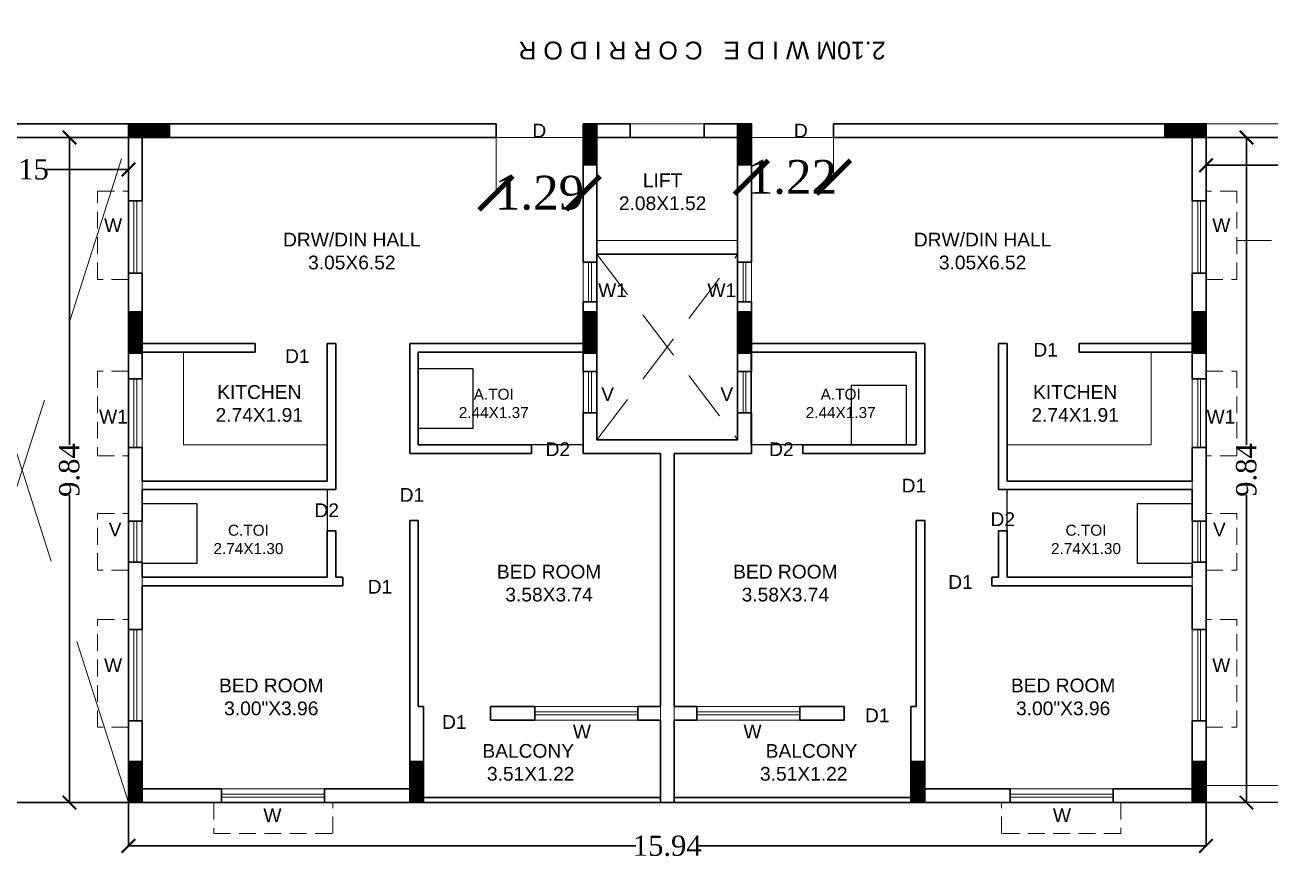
# Model space of a CAD drawing. Header units: metres. Extents: x 0 to 63445, y 32361 to 32804.
# Drawn here: x 63182.83 to 63201.25, y 32622.63 to 32635.1 of the extents above; entities that cross this region are included whole.
import ezdxf

# ---------------------------------------------------------------- set-up
doc = ezdxf.new("R2010")
doc.units = ezdxf.units.M
doc.header["$MEASUREMENT"] = 0
doc.header["$PDMODE"] = 34
doc.header["$PDSIZE"] = -10
for name, pattern in [('CONTINULUS', [0]), ('DASHED', [0.75, 0.5, -0.25]), ('DASHED2', [0.375, 0.25, -0.125])]:
    doc.linetypes.add(name, pattern=pattern)
doc.layers.get('0').update_dxf_attribs({"lineweight": 25})
doc.layers.add('BLK_1_FLR_4_BATH', color=3, linetype='Continuous', plot=False)
doc.layers.add('BLK_1_FLR_4_WATER_CLOSET', color=2, linetype='Continuous', plot=False)
for name, color, linetype, lineweight in [('BLK_1_FLR_4_BLT_UP_AREA', 14, 'DASHED', 9), ('BLK_1_FLR_4_BLT_UP_AREA_DEDUCT', 41, 'DASHED', 9), ('BLK_1_FLR_4_EXIT_WIDTH_DOOR', 7, 'Continuous', 0), ('BLK_1_FLR_4_LIFT_2', 1, 'DASHED', 9), ('BLK_1_FLR_4_UNITFA', 7, 'Continuous', 0), ('COLUMN', 1, 'Continuous', 30), ('elev', 252, 'Continuous', 20), ('hatch', 251, 'Continuous', 20), ('STEPS', 114, 'Continuous', 20), ('TEXT-2', 65, 'Continuous', 18), ('wall', 7, 'Continuous', 30), ('window', 154, 'Continuous', 9)]:
    doc.layers.add(name, color=color, linetype=linetype, lineweight=lineweight)
doc.layers.add('text', color=65, linetype='Continuous')
doc.styles.add('AutoDCRFont', font='arial.ttf')
doc.styles.get("Standard").update_dxf_attribs({"font": 'arial.ttf', "height": 0.4})
doc.styles.add('TNR', font='times.ttf', dxfattribs={"height": 0.5})
doc.dimstyles.new('ARCHANA', dxfattribs={"dimscale": 0, "dimtxt": 0.5, "dimasz": 0.5, "dimexe": 0, "dimexo": 0, "dimgap": 0, "dimtad": 0, "dimzin": 0, "dimdsep": 46, "dimtxsty": 'TNR', "dimblk": 'ARCHTICK', "dimcen": 0.09, "dimclrd": 36, "dimclre": 36, "dimclrt": 7, "dimadec": 0, "dimazin": 0, "dimtfac": 1, "dimtofl": 0, "dimtmove": 0, "dimatfit": 3, "dimldrblk": 'ARCHTICK', "dimfxl": 1, "dimfrac": 2, "dimtolj": 1, "dimtzin": 0, "dimlwd": -1, "dimlwe": -1, "dimarcsym": 0})

# ---------------------------------------------------------------- blocks, each defined once
blk = doc.blocks.new('A$C7D115503')
at = {"layer": 'COLUMN', "ltscale": 3}
h = blk.add_hatch(dxfattribs=at)
h.set_pattern_fill('ANSI31', color=256, style=0)
h.paths.add_polyline_path([(-14.36, -11.59), (-6.36, -11.59), (-6.36, 12.41), (-14.36, 12.41)])
at = {"layer": 'COLUMN', "ltscale": 0.05}
for p, q in [((-14.36, 12.41), (-6.36, 12.41)), ((-14.36, 12.41), (-14.36, -11.59)), ((-6.36, 12.41), (-6.36, -11.59)), ((-6.36, -11.59), (-14.36, -11.59))]:
    blk.add_line(p, q, dxfattribs=at)
blk = doc.blocks.new('_ArchTick')
at = {"color": 0, "linetype": 'ByBlock', "const_width": 0.15}
blk.add_lwpolyline([(-0.5, -0.5), (0.5, 0.5)], dxfattribs=at)
blk = doc.blocks.new('*D654')
at = {"layer": 'Defpoints', "color": 0, "ltscale": 0.5, "transparency": 16777216}
for p in [(63181.212, 32633.435), (63184.36, 32633.435), (63184.36, 32632.961)]:
    blk.add_point(p, dxfattribs=at)
at = {"layer": 'wall', "color": 36, "ltscale": 0.5, "transparency": 16777216}
for p, q in [((63181.212, 32633.435), (63181.212, 32632.961)), ((63184.36, 32633.435), (63184.36, 32632.961)), ((63181.212, 32632.961), (63182.422, 32632.961)), ((63184.36, 32632.961), (63183.15, 32632.961))]:
    blk.add_line(p, q, dxfattribs=at)
at = {"layer": 'wall', "color": 36, "ltscale": 0.5, "transparency": 16777216, "xscale": 0.2, "yscale": 0.2, "zscale": 0.2, "rotation": 180}
blk.add_blockref('_ArchTick', (63181.212, 32632.961), dxfattribs=at)
at = {"layer": 'wall', "color": 36, "ltscale": 0.5, "transparency": 16777216, "xscale": 0.2, "yscale": 0.2, "zscale": 0.2}
blk.add_blockref('_ArchTick', (63184.36, 32632.961), dxfattribs=at)
at = {"layer": 'wall', "color": 7, "ltscale": 0.5, "transparency": 16777216, "insert": (63182.786, 32632.961), "char_height": 0.5, "attachment_point": 5, "style": 'TNR'}
blk.add_mtext('\\A1;{\\H0.6x;3.15}', dxfattribs=at)
blk = doc.blocks.new('*D655')
at = {"layer": 'Defpoints', "color": 0, "ltscale": 0.5, "transparency": 16777216}
for p in [(63184.36, 32633.435), (63183.487, 32623.596), (63184.36, 32623.596)]:
    blk.add_point(p, dxfattribs=at)
at = {"layer": 'wall', "color": 36, "ltscale": 0.5, "transparency": 16777216}
for p, q in [((63184.36, 32633.435), (63183.487, 32633.435)), ((63183.487, 32633.435), (63183.487, 32628.887)), ((63183.487, 32623.596), (63183.487, 32628.144)), ((63184.36, 32623.596), (63183.487, 32623.596))]:
    blk.add_line(p, q, dxfattribs=at)
at = {"layer": 'wall', "color": 36, "ltscale": 0.5, "transparency": 16777216, "xscale": 0.2, "yscale": 0.2, "zscale": 0.2}
for p, rotation in [((63183.487, 32633.435), 90), ((63183.487, 32623.596), 270)]:
    blk.add_blockref('_ArchTick', p, dxfattribs=dict(at, rotation=rotation))
at = {"layer": 'wall', "color": 7, "ltscale": 0.5, "transparency": 16777216, "insert": (63183.487, 32628.515), "char_height": 0.5, "attachment_point": 5, "rotation": 90, "style": 'TNR'}
blk.add_mtext('\\A1;{\\H0.6x;9.84}', dxfattribs=at)
blk = doc.blocks.new('*D656')
at = {"layer": 'Defpoints', "color": 0, "ltscale": 0.5, "transparency": 16777216}
for p in [(63184.36, 32623.596), (63200.304, 32623.596), (63200.304, 32622.956)]:
    blk.add_point(p, dxfattribs=at)
at = {"layer": 'wall', "color": 36, "ltscale": 0.5, "transparency": 16777216}
for p, q in [((63184.36, 32623.596), (63184.36, 32622.956)), ((63200.304, 32623.596), (63200.304, 32622.956)), ((63184.36, 32622.956), (63191.867, 32622.956)), ((63200.304, 32622.956), (63192.797, 32622.956))]:
    blk.add_line(p, q, dxfattribs=at)
at = {"layer": 'wall', "color": 36, "ltscale": 0.5, "transparency": 16777216, "xscale": 0.2, "yscale": 0.2, "zscale": 0.2, "rotation": 180}
blk.add_blockref('_ArchTick', (63184.36, 32622.956), dxfattribs=at)
at = {"layer": 'wall', "color": 36, "ltscale": 0.5, "transparency": 16777216, "xscale": 0.2, "yscale": 0.2, "zscale": 0.2}
blk.add_blockref('_ArchTick', (63200.304, 32622.956), dxfattribs=at)
at = {"layer": 'wall', "color": 7, "ltscale": 0.5, "transparency": 16777216, "insert": (63192.332, 32622.956), "char_height": 0.5, "attachment_point": 5, "style": 'TNR'}
blk.add_mtext('\\A1;{\\H0.6x;15.94}', dxfattribs=at)
blk = doc.blocks.new('*D657')
at = {"layer": 'Defpoints', "color": 0, "ltscale": 0.5, "transparency": 16777216}
for p in [(63200.304, 32633.435), (63200.902, 32633.435), (63200.304, 32623.597)]:
    blk.add_point(p, dxfattribs=at)
at = {"layer": 'wall', "color": 36, "ltscale": 0.5, "transparency": 16777216}
for p, q in [((63200.304, 32633.435), (63200.902, 32633.435)), ((63200.902, 32633.435), (63200.902, 32628.887)), ((63200.902, 32623.597), (63200.902, 32628.145)), ((63200.304, 32623.597), (63200.902, 32623.597))]:
    blk.add_line(p, q, dxfattribs=at)
at = {"layer": 'wall', "color": 36, "ltscale": 0.5, "transparency": 16777216, "xscale": 0.2, "yscale": 0.2, "zscale": 0.2}
for p, rotation in [((63200.902, 32633.435), 90), ((63200.902, 32623.597), 270)]:
    blk.add_blockref('_ArchTick', p, dxfattribs=dict(at, rotation=rotation))
at = {"layer": 'wall', "color": 7, "ltscale": 0.5, "transparency": 16777216, "insert": (63200.902, 32628.516), "char_height": 0.5, "attachment_point": 5, "rotation": 90, "style": 'TNR'}
blk.add_mtext('\\A1;{\\H0.6x;9.84}', dxfattribs=at)
blk = doc.blocks.new('*D658')
at = {"layer": 'Defpoints', "color": 0, "ltscale": 0.5, "transparency": 16777216}
for p in [(63200.304, 32633.435), (63203.75, 32633.435), (63200.304, 32633.024)]:
    blk.add_point(p, dxfattribs=at)
at = {"layer": 'wall', "color": 36, "ltscale": 0.5, "transparency": 16777216}
for p, q in [((63200.304, 32633.435), (63200.304, 32633.024)), ((63203.75, 32633.435), (63203.75, 32633.024)), ((63200.304, 32633.024), (63201.663, 32633.024)), ((63203.75, 32633.024), (63202.391, 32633.024))]:
    blk.add_line(p, q, dxfattribs=at)
at = {"layer": 'wall', "color": 36, "ltscale": 0.5, "transparency": 16777216, "xscale": 0.2, "yscale": 0.2, "zscale": 0.2, "rotation": 180}
blk.add_blockref('_ArchTick', (63200.304, 32633.024), dxfattribs=at)
at = {"layer": 'wall', "color": 36, "ltscale": 0.5, "transparency": 16777216, "xscale": 0.2, "yscale": 0.2, "zscale": 0.2}
blk.add_blockref('_ArchTick', (63203.75, 32633.024), dxfattribs=at)
at = {"layer": 'wall', "color": 7, "ltscale": 0.5, "transparency": 16777216, "insert": (63202.027, 32633.024), "char_height": 0.5, "attachment_point": 5, "style": 'TNR'}
blk.add_mtext('\\A1;{\\H0.6x;3.45}', dxfattribs=at)
blk = doc.blocks.new('*D956')
at = {"layer": 'BLK_1_FLR_4_EXIT_WIDTH_DOOR', "color": 36, "ltscale": 0.5, "transparency": 16777216}
for p, q in [((63189.799, 32633.638), (63189.799, 32632.614)), ((63191.088, 32633.638), (63191.088, 32632.614)), ((63189.799, 32632.614), (63189.857, 32632.614)), ((63191.088, 32632.614), (63191.03, 32632.614))]:
    blk.add_line(p, q, dxfattribs=at)
at = {"layer": 'Defpoints', "color": 0, "ltscale": 0.5, "transparency": 16777216}
for p in [(63189.799, 32633.638), (63191.088, 32633.638), (63191.088, 32632.614)]:
    blk.add_point(p, dxfattribs=at)
at = {"layer": 'BLK_1_FLR_4_EXIT_WIDTH_DOOR', "color": 36, "ltscale": 0.5, "transparency": 16777216, "xscale": 0.5, "yscale": 0.5, "zscale": 0.5, "rotation": 180}
blk.add_blockref('_ArchTick', (63189.799, 32632.614), dxfattribs=at)
at = {"layer": 'BLK_1_FLR_4_EXIT_WIDTH_DOOR', "color": 36, "ltscale": 0.5, "transparency": 16777216, "xscale": 0.5, "yscale": 0.5, "zscale": 0.5}
blk.add_blockref('_ArchTick', (63191.088, 32632.614), dxfattribs=at)
at = {"layer": 'BLK_1_FLR_4_EXIT_WIDTH_DOOR', "color": 7, "ltscale": 0.5, "transparency": 16777216, "insert": (63190.443, 32632.614), "char_height": 0.5, "attachment_point": 5, "style": 'TNR'}
blk.add_mtext('\\A1;1.29', dxfattribs=at)
blk = doc.blocks.new('*D1019')
at = {"layer": 'BLK_1_FLR_4_EXIT_WIDTH_DOOR', "color": 36, "ltscale": 0.5, "transparency": 16777216}
for p, q in [((63193.577, 32633.638), (63193.577, 32632.847)), ((63194.792, 32633.638), (63194.792, 32632.847)), ((63193.577, 32632.847), (63193.597, 32632.847)), ((63194.792, 32632.847), (63194.772, 32632.847))]:
    blk.add_line(p, q, dxfattribs=at)
at = {"layer": 'Defpoints', "color": 0, "ltscale": 0.5, "transparency": 16777216}
for p in [(63193.577, 32633.638), (63194.792, 32633.638), (63194.792, 32632.847)]:
    blk.add_point(p, dxfattribs=at)
at = {"layer": 'BLK_1_FLR_4_EXIT_WIDTH_DOOR', "color": 36, "ltscale": 0.5, "transparency": 16777216, "xscale": 0.5, "yscale": 0.5, "zscale": 0.5, "rotation": 180}
blk.add_blockref('_ArchTick', (63193.577, 32632.847), dxfattribs=at)
at = {"layer": 'BLK_1_FLR_4_EXIT_WIDTH_DOOR', "color": 36, "ltscale": 0.5, "transparency": 16777216, "xscale": 0.5, "yscale": 0.5, "zscale": 0.5}
blk.add_blockref('_ArchTick', (63194.792, 32632.847), dxfattribs=at)
at = {"layer": 'BLK_1_FLR_4_EXIT_WIDTH_DOOR', "color": 7, "ltscale": 0.5, "transparency": 16777216, "insert": (63194.184, 32632.847), "char_height": 0.5, "attachment_point": 5, "style": 'TNR'}
blk.add_mtext('\\A1;1.22', dxfattribs=at)

msp = doc.modelspace()

# ---------------------------------------------------------------- linework, layer by layer
at = {"layer": 'BLK_1_FLR_4_BATH', "color": 3}
for points in [[(63191.0875, 32628.8881), (63188.649, 32628.8881), (63188.649, 32630.2597), (63191.0875, 32630.2597)], [(63196.0152, 32628.8881), (63193.5767, 32628.8881), (63193.5767, 32630.2597), (63196.0152, 32630.2597)], [(63187.3028, 32626.9298), (63184.5633, 32626.9298), (63184.5633, 32628.2265), (63187.3028, 32628.2265)], [(63200.101, 32626.9298), (63197.3615, 32626.9298), (63197.3615, 32628.2265), (63200.101, 32628.2265)]]:
    msp.add_lwpolyline(points, close=True, dxfattribs=at)
at = {"layer": 'BLK_1_FLR_4_BLT_UP_AREA', "color": 14, "linetype": 'CONTINULUS', "ltscale": 0.05}
msp.add_lwpolyline([(63233.1569, 32645.8136), (63170.8973, 32645.8136), (63170.8973, 32644.2047), (63170.2876, 32644.2047), (63170.2876, 32642.3547), (63169.778, 32642.3547), (63169.778, 32642.3547), (63169.778, 32635.9241), (63170.8973, 32635.9241), (63170.8973, 32633.4856), (63169.778, 32633.4856), (63169.778, 32627.055), (63170.2876, 32627.055), (63170.2876, 32625.205), (63170.8973, 32625.205), (63170.8973, 32623.5961), (63233.1569, 32623.5961)], dxfattribs=at)
at = {"layer": 'BLK_1_FLR_4_BLT_UP_AREA_DEDUCT', "color": 14, "linetype": 'Continuous'}
for points in [[(63184.3601, 32623.5961), (63181.2116, 32623.5961), (63181.2116, 32633.4348), (63184.3601, 32633.4348)], [(63191.2907, 32633.4348), (63193.3736, 32633.4348), (63193.3736, 32631.9108), (63191.2907, 32631.9108)], [(63203.7499, 32623.6031), (63200.3042, 32623.6031), (63200.3042, 32633.4348), (63203.7499, 32633.4348)], [(63193.3736, 32631.7076), (63191.2907, 32631.7076), (63191.2907, 32628.9643), (63193.3736, 32628.9643)]]:
    msp.add_lwpolyline(points, close=True, dxfattribs=at)
at = {"layer": 'BLK_1_FLR_4_LIFT_2', "color": 1, "linetype": 'CONTINULUS', "ltscale": 0.05}
msp.add_lwpolyline([(63193.3736, 32633.4348), (63191.2907, 32633.4348), (63191.2907, 32631.9108), (63193.3736, 32631.9108)], close=True, dxfattribs=at)
at = {"layer": 'BLK_1_FLR_4_UNITFA', "color": 3, "ltscale": 0.5}
for points in [[(63192.2305, 32623.6734), (63192.2305, 32628.7611), (63191.0875, 32628.7611), (63191.0875, 32633.4348), (63184.5633, 32633.4348), (63184.5633, 32623.8004), (63188.5982, 32623.8004), (63188.5982, 32623.6734), (63192.2305, 32623.6734)], [(63192.4338, 32623.6734), (63192.4338, 32628.7611), (63193.5768, 32628.7611), (63193.5768, 32633.4348), (63200.101, 32633.4348), (63200.101, 32623.8004), (63196.0661, 32623.8004), (63196.0661, 32623.6734), (63192.4338, 32623.6734)]]:
    msp.add_lwpolyline(points, close=True, dxfattribs=at)
at = {"layer": 'BLK_1_FLR_4_WATER_CLOSET', "color": 3}
for points in [[(63189.4577, 32629.1314), (63188.649, 32629.1314), (63188.649, 32630.0164), (63189.4577, 32630.0164)], [(63195.8683, 32628.8881), (63195.0596, 32628.8881), (63195.0596, 32629.773), (63195.8683, 32629.773)], [(63185.372, 32627.1357), (63184.5633, 32627.1357), (63184.5633, 32628.0206), (63185.372, 32628.0206)], [(63200.101, 32627.1357), (63199.2923, 32627.1357), (63199.2923, 32628.0206), (63200.101, 32628.0206)]]:
    msp.add_lwpolyline(points, close=True, dxfattribs=at)
at = {"layer": 'elev', "linetype": 'DASHED2', "ltscale": 3}
for p, q in [((63191.2907, 32628.9643), (63193.3736, 32631.7076)), ((63191.2907, 32631.7076), (63193.3736, 32628.9643))]:
    msp.add_line(p, q, dxfattribs=at)
at = {"layer": 'elev', "ltscale": 0.05}
for p, q in [((63185.1729, 32630.2597), (63185.1729, 32628.8881)), ((63199.4914, 32630.2597), (63199.4914, 32628.8881)), ((63187.3028, 32628.8881), (63185.1729, 32628.8881)), ((63197.3615, 32628.8881), (63199.4914, 32628.8881))]:
    msp.add_line(p, q, dxfattribs=at)
at = {"layer": 'hatch'}
for p, q in [((63191.786, 32633.638), (63193.0053, 32633.638)), ((63191.786, 32633.4348), (63193.0053, 32633.4348))]:
    msp.add_line(p, q, dxfattribs=at)
at = {"layer": 'hatch', "linetype": 'DASHED2', "ltscale": 10}
for p, q in [((63181.2116, 32623.5961), (63184.3601, 32633.4348)), ((63184.3601, 32623.5972), (63181.2116, 32633.4348))]:
    msp.add_line(p, q, dxfattribs=at)
at = {"layer": 'STEPS'}
for p, q in [((63203.7499, 32633.638), (63200.3042, 32633.638)), ((63203.7499, 32633.4348), (63200.3042, 32633.4348)), ((63201.2745, 32631.9108), (63200.7614, 32631.9108)), ((63200.3042, 32623.8512), (63203.7499, 32623.8512)), ((63200.3042, 32623.5972), (63203.7499, 32623.5972))]:
    msp.add_line(p, q, dxfattribs=at)
at = {"layer": 'wall'}
for p, q in [((63181.2116, 32633.638), (63189.7994, 32633.638)), ((63191.0875, 32633.638), (63191.786, 32633.638)), ((63191.786, 32633.4348), (63191.786, 32633.638)), ((63193.5768, 32633.638), (63192.8783, 32633.638)), ((63192.8783, 32633.4348), (63192.8783, 32633.638)), ((63181.2116, 32633.4348), (63189.7994, 32633.4348)), ((63191.2907, 32633.4348), (63191.786, 32633.4348)), ((63193.3736, 32633.4348), (63192.8783, 32633.4348)), ((63191.2907, 32631.7076), (63193.3736, 32631.7076)), ((63191.2907, 32631.7076), (63193.3736, 32631.7076)), ((63181.2116, 32623.5961), (63184.3601, 32623.5961))]:
    msp.add_line(p, q, dxfattribs=at)
at = {"layer": 'wall', "ltscale": 0.05}
for p, q in [((63189.7994, 32633.4348), (63189.7994, 32633.638)), ((63191.0875, 32631.5892), (63191.0875, 32633.638)), ((63193.5768, 32631.5892), (63193.5768, 32633.638)), ((63194.7922, 32633.4348), (63194.7922, 32633.638)), ((63184.3601, 32633.4348), (63184.3601, 32632.4968)), ((63184.5633, 32633.4348), (63184.5633, 32632.4968)), ((63189.7994, 32633.4348), (63184.5633, 32633.4348)), ((63191.2907, 32631.7076), (63191.2907, 32633.4348)), ((63193.3736, 32631.7076), (63193.3736, 32633.4348)), ((63194.7922, 32633.4348), (63200.101, 32633.4348)), ((63200.101, 32633.4348), (63200.101, 32632.4968)), ((63200.3042, 32633.4348), (63200.3042, 32632.4968)), ((63191.2907, 32631.5892), (63191.2907, 32631.7076)), ((63193.3736, 32631.5892), (63193.3736, 32631.7076)), ((63184.3601, 32631.43), (63184.3601, 32629.8663)), ((63184.5633, 32631.43), (63184.5633, 32630.3867)), ((63200.101, 32631.43), (63200.101, 32630.3867)), ((63200.3042, 32631.43), (63200.3042, 32629.8663)), ((63191.0875, 32630.3867), (63191.0875, 32631.005)), ((63191.2907, 32629.972), (63191.2907, 32631.005)), ((63193.3736, 32629.972), (63193.3736, 32631.005)), ((63193.5768, 32630.3867), (63193.5768, 32631.005)), ((63186.236, 32630.3867), (63184.5633, 32630.3867)), ((63184.5633, 32630.2597), (63184.5633, 32629.8663)), ((63186.236, 32630.2597), (63184.5633, 32630.2597)), ((63186.236, 32630.3867), (63186.236, 32630.2597)), ((63187.3028, 32630.3867), (63187.3028, 32628.3535)), ((63187.4298, 32630.3867), (63187.3028, 32630.3867)), ((63187.4298, 32630.3867), (63187.4298, 32628.2265)), ((63188.522, 32630.3867), (63188.522, 32628.7611)), ((63188.522, 32630.3867), (63191.0875, 32630.3867)), ((63188.649, 32630.2597), (63188.649, 32628.8881)), ((63188.649, 32630.2597), (63191.0875, 32630.2597)), ((63191.0875, 32629.972), (63191.0875, 32630.2597)), ((63196.1423, 32630.3867), (63193.5768, 32630.3867)), ((63196.0153, 32630.2597), (63193.5768, 32630.2597)), ((63193.5768, 32629.972), (63193.5768, 32630.2597)), ((63196.0153, 32630.2597), (63196.0153, 32628.8881)), ((63196.1423, 32630.3867), (63196.1423, 32628.7611)), ((63197.2345, 32630.3867), (63197.2345, 32628.2265)), ((63197.2345, 32630.3867), (63197.3615, 32630.3867)), ((63197.3615, 32630.3867), (63197.3615, 32628.3535)), ((63198.4283, 32630.3867), (63198.4283, 32630.2597)), ((63198.4283, 32630.3867), (63200.101, 32630.3867)), ((63198.4283, 32630.2597), (63200.101, 32630.2597)), ((63200.101, 32630.2597), (63200.101, 32629.8663)), ((63191.0875, 32628.7611), (63191.0875, 32629.3624)), ((63191.2907, 32628.9643), (63191.2907, 32629.3624)), ((63193.3736, 32628.9643), (63193.3736, 32629.3624)), ((63193.5768, 32628.7611), (63193.5768, 32629.3624)), ((63193.3736, 32628.9643), (63191.2907, 32628.9643)), ((63184.3601, 32628.8502), (63184.3601, 32627.7614)), ((63184.5633, 32628.8502), (63184.5633, 32628.3535)), ((63190.3255, 32628.7611), (63188.522, 32628.7611)), ((63190.3255, 32628.8881), (63188.649, 32628.8881)), ((63190.3255, 32628.7611), (63190.3255, 32628.8881)), ((63192.2305, 32628.7611), (63191.0875, 32628.7611)), ((63192.2305, 32625.0197), (63192.2305, 32628.7611)), ((63192.2305, 32625.0197), (63192.2305, 32628.7611)), ((63192.4338, 32628.7611), (63193.5768, 32628.7611)), ((63192.4338, 32625.0197), (63192.4338, 32628.7611)), ((63192.4338, 32625.0197), (63192.4338, 32628.7611)), ((63194.3388, 32628.8881), (63196.0153, 32628.8881)), ((63194.3388, 32628.7611), (63194.3388, 32628.8881)), ((63194.3388, 32628.7611), (63196.1423, 32628.7611)), ((63200.101, 32628.8502), (63200.101, 32628.3535)), ((63200.3042, 32628.8502), (63200.3042, 32627.7614)), ((63187.3028, 32628.3535), (63184.5633, 32628.3535)), ((63184.5633, 32628.2265), (63184.5633, 32627.7614)), ((63187.4298, 32628.2265), (63184.5633, 32628.2265)), ((63197.2345, 32628.2265), (63200.101, 32628.2265)), ((63197.3615, 32628.3535), (63200.101, 32628.3535)), ((63200.101, 32628.2265), (63200.101, 32627.7614)), ((63188.649, 32627.7705), (63188.522, 32627.7705)), ((63188.649, 32627.7705), (63188.522, 32627.7705)), ((63188.522, 32627.7705), (63188.522, 32624.2068)), ((63188.649, 32627.7705), (63188.649, 32625.0197)), ((63196.0153, 32627.7705), (63196.1423, 32627.7705)), ((63196.0153, 32627.7705), (63196.1423, 32627.7705)), ((63196.0153, 32627.7705), (63196.0153, 32625.0197)), ((63196.1423, 32627.7705), (63196.1423, 32624.2068)), ((63187.4298, 32627.6169), (63187.3028, 32627.6169)), ((63187.3028, 32627.6169), (63187.3028, 32626.9298)), ((63187.4298, 32627.6169), (63187.4298, 32626.9298)), ((63197.2345, 32627.6169), (63197.3615, 32627.6169)), ((63197.2345, 32627.6169), (63197.2345, 32626.9298)), ((63197.3615, 32627.6169), (63197.3615, 32626.9298)), ((63184.3601, 32627.1518), (63184.3601, 32626.1583)), ((63184.5633, 32627.1518), (63184.5633, 32626.9298)), ((63200.101, 32627.1518), (63200.101, 32626.9298)), ((63200.3042, 32627.1518), (63200.3042, 32626.1583)), ((63187.3028, 32626.9298), (63184.5633, 32626.9298)), ((63187.3028, 32626.9298), (63184.5633, 32626.9298)), ((63187.5314, 32626.9298), (63187.4298, 32626.9298)), ((63187.5314, 32626.9298), (63187.5314, 32626.8028)), ((63197.1329, 32626.9298), (63197.2345, 32626.9298)), ((63197.1329, 32626.9298), (63197.1329, 32626.8028)), ((63197.3615, 32626.9298), (63200.101, 32626.9298)), ((63197.3615, 32626.9298), (63200.101, 32626.9298)), ((63184.5633, 32626.8028), (63184.5633, 32626.1583)), ((63187.4298, 32626.8028), (63184.5633, 32626.8028)), ((63187.5314, 32626.8028), (63184.5633, 32626.8028)), ((63197.1329, 32626.8028), (63200.101, 32626.8028)), ((63197.2345, 32626.8028), (63200.101, 32626.8028)), ((63200.101, 32626.8028), (63200.101, 32626.1583)), ((63188.7252, 32625.0197), (63188.649, 32625.0197)), ((63188.7252, 32625.0197), (63188.7252, 32624.2068)), ((63190.3718, 32625.0197), (63189.7159, 32625.0197)), ((63189.7159, 32625.0197), (63189.7159, 32624.8165)), ((63192.2305, 32625.0197), (63191.8958, 32625.0197)), ((63192.4338, 32625.0197), (63192.7685, 32625.0197)), ((63194.2925, 32625.0197), (63194.9484, 32625.0197)), ((63194.9484, 32625.0197), (63194.9484, 32624.8165)), ((63195.9391, 32625.0197), (63196.0153, 32625.0197)), ((63195.9391, 32625.0197), (63195.9391, 32624.2068)), ((63184.3601, 32624.8047), (63184.3601, 32623.5972)), ((63184.5633, 32624.8047), (63184.5633, 32623.8004)), ((63190.3718, 32624.8165), (63189.7159, 32624.8165)), ((63192.2305, 32624.8165), (63191.8958, 32624.8165)), ((63192.2305, 32623.5972), (63192.2305, 32624.8165)), ((63192.2305, 32623.5972), (63192.2305, 32624.8165)), ((63192.4338, 32624.8165), (63192.7685, 32624.8165)), ((63192.4338, 32623.5972), (63192.4338, 32624.8165)), ((63192.4338, 32623.5972), (63192.4338, 32624.8165)), ((63194.2925, 32624.8165), (63194.9484, 32624.8165)), ((63200.101, 32624.8047), (63200.101, 32623.8004)), ((63200.3042, 32624.8047), (63200.3042, 32623.5972)), ((63188.522, 32624.2068), (63188.522, 32623.5972)), ((63188.5982, 32624.2068), (63188.5982, 32623.6734)), ((63196.0661, 32624.2068), (63196.0661, 32623.6734)), ((63196.1423, 32624.2068), (63196.1423, 32623.5972)), ((63185.7358, 32623.8004), (63184.5633, 32623.8004)), ((63185.7358, 32623.8004), (63185.7358, 32623.7877)), ((63188.522, 32623.8004), (63187.2598, 32623.8004)), ((63196.1423, 32623.8004), (63197.4045, 32623.8004)), ((63198.9285, 32623.8004), (63200.101, 32623.8004)), ((63198.9285, 32623.8004), (63198.9285, 32623.7877)), ((63185.7358, 32623.5972), (63184.3601, 32623.5972)), ((63188.522, 32623.5972), (63187.2598, 32623.5972)), ((63188.522, 32623.5972), (63192.2305, 32623.5972)), ((63188.5982, 32623.6734), (63192.2305, 32623.6734)), ((63192.2305, 32623.5972), (63192.4338, 32623.5972)), ((63192.4338, 32623.5972), (63192.2305, 32623.5972)), ((63192.4338, 32623.5972), (63192.2305, 32623.5972)), ((63192.2305, 32623.5972), (63192.4338, 32623.5972)), ((63196.0661, 32623.6734), (63192.4338, 32623.6734)), ((63196.1423, 32623.5972), (63192.4338, 32623.5972)), ((63196.1423, 32623.5972), (63197.4045, 32623.5972)), ((63198.9285, 32623.5972), (63200.3042, 32623.5972))]:
    msp.add_line(p, q, dxfattribs=at)
at = {"layer": 'wall', "ltscale": 0.5}
msp.add_line((63199.6946, 32633.638), (63194.7922, 32633.638), dxfattribs=at)
at = {"layer": 'wall', "ltscale": 3}
for p, q in [((63184.5633, 32632.4968), (63184.3601, 32632.4968)), ((63200.101, 32632.4968), (63200.3042, 32632.4968)), ((63191.0875, 32631.5892), (63191.2907, 32631.5892)), ((63193.5768, 32631.5892), (63193.3736, 32631.5892)), ((63184.5633, 32631.43), (63184.3601, 32631.43)), ((63200.101, 32631.43), (63200.3042, 32631.43)), ((63191.0875, 32631.005), (63191.2907, 32631.005)), ((63193.5768, 32631.005), (63193.3736, 32631.005)), ((63184.3601, 32629.8663), (63184.5633, 32629.8663)), ((63191.0875, 32629.972), (63191.2907, 32629.972)), ((63193.5768, 32629.972), (63193.3736, 32629.972)), ((63200.3042, 32629.8663), (63200.101, 32629.8663)), ((63191.0875, 32629.3624), (63191.2907, 32629.3624)), ((63193.5768, 32629.3624), (63193.3736, 32629.3624)), ((63184.3601, 32628.8502), (63184.5633, 32628.8502)), ((63200.3042, 32628.8502), (63200.101, 32628.8502)), ((63184.5633, 32627.7614), (63184.3601, 32627.7614)), ((63200.101, 32627.7614), (63200.3042, 32627.7614)), ((63184.5633, 32627.1518), (63184.3601, 32627.1518)), ((63200.101, 32627.1518), (63200.3042, 32627.1518)), ((63184.5633, 32626.1583), (63184.3601, 32626.1583)), ((63200.101, 32626.1583), (63200.3042, 32626.1583)), ((63190.3718, 32624.8165), (63190.3718, 32625.0197)), ((63191.8958, 32624.8165), (63191.8958, 32625.0197)), ((63192.7685, 32624.8165), (63192.7685, 32625.0197)), ((63194.2925, 32624.8165), (63194.2925, 32625.0197)), ((63184.5633, 32624.8047), (63184.3601, 32624.8047)), ((63200.101, 32624.8047), (63200.3042, 32624.8047)), ((63185.7358, 32623.5972), (63185.7358, 32623.8004)), ((63187.2598, 32623.5972), (63187.2598, 32623.8004)), ((63197.4045, 32623.5972), (63197.4045, 32623.8004)), ((63198.9285, 32623.5972), (63198.9285, 32623.8004))]:
    msp.add_line(p, q, dxfattribs=at)
at = {"layer": 'wall', "ltscale": 0.1}
for p, q in [((63191.0875, 32629.972), (63191.0875, 32630.0297)), ((63193.5768, 32629.972), (63193.5768, 32630.0297)), ((63184.5633, 32627.7614), (63184.5633, 32627.8191)), ((63200.101, 32627.7614), (63200.101, 32627.8191))]:
    msp.add_line(p, q, dxfattribs=at)
at = {"layer": 'wall', "ltscale": 0.5}
msp.add_lwpolyline([(63203.7499, 32633.4348), (63200.3042, 32633.4348), (63200.3042, 32623.5961), (63184.3601, 32623.5961), (63184.3601, 32633.4348), (63181.2116, 32633.4348)], dxfattribs=at)
for points in [[(63191.2907, 32633.4348), (63193.3736, 32633.4348), (63193.3736, 32631.7076), (63191.2907, 32631.7076)], [(63191.2907, 32631.7076), (63193.3736, 32631.7076), (63193.3736, 32628.9643), (63191.2907, 32628.9643)]]:
    msp.add_lwpolyline(points, close=True, dxfattribs=at)
at = {"layer": 'window'}
for p, q in [((63184.3601, 32632.4916), (63184.3601, 32631.4309)), ((63184.4401, 32632.4916), (63184.4401, 32631.4309)), ((63184.4834, 32632.4916), (63184.4834, 32631.4309)), ((63184.5633, 32632.4968), (63184.5633, 32631.43)), ((63200.101, 32632.4968), (63200.101, 32631.43)), ((63200.1809, 32632.4916), (63200.1809, 32631.4309)), ((63200.2242, 32632.4916), (63200.2243, 32631.4309)), ((63200.3042, 32632.4916), (63200.3042, 32631.4309)), ((63191.0875, 32631.5892), (63191.0875, 32631.0059)), ((63191.1675, 32631.584), (63191.1675, 32631.0059)), ((63191.2108, 32631.584), (63191.2108, 32631.0059)), ((63191.2907, 32631.584), (63191.2907, 32631.0059)), ((63193.3736, 32631.584), (63193.3736, 32631.0059)), ((63193.4535, 32631.584), (63193.4535, 32631.0059)), ((63193.4968, 32631.584), (63193.4968, 32631.0059)), ((63193.5768, 32631.5892), (63193.5768, 32631.0059)), ((63184.3601, 32628.8502), (63184.3601, 32629.8663)), ((63184.4401, 32628.8502), (63184.4401, 32629.8663)), ((63184.4834, 32628.8502), (63184.4834, 32629.8663)), ((63184.5633, 32628.8502), (63184.5633, 32629.8663)), ((63191.0875, 32629.972), (63191.0875, 32629.972)), ((63191.0875, 32629.972), (63191.0875, 32629.3633)), ((63191.1675, 32629.972), (63191.1675, 32629.3633)), ((63191.2108, 32629.972), (63191.2108, 32629.3633)), ((63191.2907, 32629.972), (63191.2907, 32629.3633)), ((63193.3736, 32629.972), (63193.3736, 32629.3633)), ((63193.4535, 32629.972), (63193.4535, 32629.3633)), ((63193.4968, 32629.972), (63193.4968, 32629.3633)), ((63193.5768, 32629.972), (63193.5768, 32629.972)), ((63193.5768, 32629.972), (63193.5768, 32629.3633)), ((63200.101, 32628.8502), (63200.101, 32629.8663)), ((63200.1809, 32628.8502), (63200.1809, 32629.8663)), ((63200.2242, 32628.8502), (63200.2242, 32629.8663)), ((63200.3042, 32628.8502), (63200.3042, 32629.8663)), ((63191.0875, 32629.3633), (63191.0875, 32629.3624)), ((63191.1675, 32629.3633), (63191.1675, 32629.3624)), ((63191.2108, 32629.3633), (63191.2108, 32629.3624)), ((63191.2907, 32629.3633), (63191.2907, 32629.3624)), ((63193.3736, 32629.3633), (63193.3736, 32629.3624)), ((63193.4535, 32629.3633), (63193.4535, 32629.3624)), ((63193.4968, 32629.3633), (63193.4968, 32629.3624)), ((63193.5768, 32629.3633), (63193.5768, 32629.3624)), ((63184.3601, 32627.7614), (63184.3602, 32627.1518)), ((63184.44, 32627.7614), (63184.4401, 32627.1518)), ((63184.4833, 32627.7614), (63184.4834, 32627.1518)), ((63184.5633, 32627.7614), (63184.5634, 32627.1518)), ((63200.101, 32627.7614), (63200.1009, 32627.1518)), ((63200.181, 32627.7614), (63200.1809, 32627.1518)), ((63200.2243, 32627.7614), (63200.2243, 32627.1518)), ((63200.3042, 32627.7614), (63200.3041, 32627.1518)), ((63184.3601, 32627.1527), (63184.3601, 32627.1518)), ((63184.44, 32627.1527), (63184.44, 32627.1518)), ((63184.4833, 32627.1527), (63184.4833, 32627.1518)), ((63184.5633, 32627.1527), (63184.5633, 32627.1518)), ((63200.101, 32627.1527), (63200.101, 32627.1518)), ((63200.181, 32627.1527), (63200.181, 32627.1518)), ((63200.2243, 32627.1527), (63200.2243, 32627.1518)), ((63200.3042, 32627.1527), (63200.3042, 32627.1518)), ((63184.3601, 32626.1583), (63184.3601, 32624.8047)), ((63184.4401, 32626.1583), (63184.4401, 32624.8047)), ((63184.4834, 32626.1583), (63184.4834, 32624.8047)), ((63184.5633, 32626.1583), (63184.5633, 32624.8047)), ((63200.101, 32626.1583), (63200.101, 32624.8047)), ((63200.1809, 32626.1583), (63200.1809, 32624.8047)), ((63200.2243, 32626.1583), (63200.2243, 32624.8047)), ((63200.3042, 32626.1583), (63200.3042, 32624.8047)), ((63191.8958, 32625.0197), (63190.3727, 32625.0197)), ((63191.8958, 32624.9397), (63190.3727, 32624.9397)), ((63191.8958, 32624.8964), (63190.3727, 32624.8964)), ((63192.7685, 32625.0197), (63194.2916, 32625.0197)), ((63192.7685, 32624.9397), (63194.2916, 32624.9397)), ((63192.7685, 32624.8964), (63194.2916, 32624.8964)), ((63191.8958, 32624.8165), (63190.3718, 32624.8165)), ((63192.7685, 32624.8165), (63194.2925, 32624.8165)), ((63187.2598, 32623.8004), (63185.7367, 32623.8004)), ((63197.4045, 32623.8004), (63198.9276, 32623.8004)), ((63187.2598, 32623.7205), (63185.7367, 32623.7205)), ((63187.2598, 32623.6772), (63185.7367, 32623.6772)), ((63187.2598, 32623.5972), (63185.7367, 32623.5972)), ((63197.4045, 32623.7205), (63198.9276, 32623.7205)), ((63197.4045, 32623.6772), (63198.9276, 32623.6772)), ((63197.4045, 32623.5972), (63198.9276, 32623.5972))]:
    msp.add_line(p, q, dxfattribs=at)
at = {"layer": 'window', "color": 8, "linetype": 'DASHED2'}
for points in [[(63184.3601, 32631.3363), (63183.9029, 32631.3363), (63183.9029, 32632.6412), (63184.3601, 32632.6412)], [(63200.3042, 32631.3363), (63200.7614, 32631.3363), (63200.7614, 32632.6412), (63200.3042, 32632.6412)], [(63184.3601, 32629.9805), (63183.9029, 32629.9805), (63183.9029, 32628.7264), (63184.3601, 32628.7264)], [(63200.3042, 32629.9805), (63200.7614, 32629.9805), (63200.7614, 32628.7264), (63200.3042, 32628.7264)], [(63184.3601, 32627.0366), (63183.9029, 32627.0366), (63183.9029, 32627.8706), (63184.3601, 32627.8706)], [(63200.3042, 32627.0366), (63200.7614, 32627.0366), (63200.7614, 32627.8706), (63200.3042, 32627.8706)], [(63184.3601, 32624.7109), (63183.9029, 32624.7109), (63183.9029, 32626.3027), (63184.3601, 32626.3027)], [(63200.3042, 32624.7109), (63200.7614, 32624.7109), (63200.7614, 32626.3027), (63200.3042, 32626.3027)], [(63185.6215, 32623.5972), (63185.6215, 32623.14), (63187.3837, 32623.14), (63187.3837, 32623.5972)], [(63199.0428, 32623.5972), (63199.0428, 32623.14), (63197.2806, 32623.14), (63197.2806, 32623.5972)]]:
    msp.add_lwpolyline(points, dxfattribs=at)

# ---------------------------------------------------------------- block references
at = {"layer": 'COLUMN', "ltscale": 0.05, "yscale": 0.025400733691282, "zscale": 0.025400733691282}
for p, xscale, rotation in [((63184.6755, 32633.7996), 0.025400733691282, 90), ((63199.9888, 32633.7996), -0.025400733691282, 270)]:
    msp.add_blockref('A$C7D115503', p, dxfattribs=dict(at, xscale=xscale, rotation=rotation))
for p, xscale in [((63191.4523, 32633.3227), 0.025400733691282), ((63193.212, 32633.3227), -0.025400733691282), ((63184.7249, 32630.5413), 0.025400733691282), ((63191.4523, 32630.5413), 0.025400733691282), ((63193.212, 32630.5413), -0.025400733691282), ((63199.9394, 32630.5413), -0.025400733691282), ((63184.7249, 32623.8915), 0.025400733691282), ((63188.8869, 32623.8915), 0.025400733691282), ((63195.7774, 32623.8915), -0.025400733691282), ((63199.9394, 32623.8915), -0.025400733691282)]:
    msp.add_blockref('A$C7D115503', p, dxfattribs=dict(at, xscale=xscale))

# ---------------------------------------------------------------- texts
at = {"layer": 'text', "insert": (63189.397, 32634.8571), "char_height": 0.264168, "width": 6.900896, "attachment_point": 9, "rotation": 180}
msp.add_mtext('\\pxqc;2.10M W I D E   C O R R I D O R', dxfattribs=at)
at = {"layer": 'text'}
for s, insert, char_height, width, attachment_point in [('\\pxqc;D', (63187.5057, 32633.638), 0.20321, 5.867919, 1), ('\\pxqc;D', (63191.3754, 32633.638), 0.20321, 5.867919, 1), ('\\pxqc;LIFT\\P2.08X1.52', (63189.4954, 32632.3579), 0.20321, 5.537709, 7), ('\\pxqc;DRW/DIN HALL\\P3.05X6.52', (63184.8713, 32631.4815), 0.203206, 5.588511, 7), ('\\pxqc;DRW/DIN HALL\\P3.05X6.52', (63199.793, 32631.4815), 0.203206, 5.588511, 9), ('\\pxqc;D1', (63183.9262, 32630.3032), 0.20321, 5.867919, 1), ('\\pxqc;D1', (63194.9969, 32630.397), 0.20321, 5.867919, 1), ('\\pxqc;KITCHEN\\P2.74X1.91', (63183.5024, 32629.2266), 0.203206, 5.588511, 7), ('\\pxqc;A.TOI\\P2.44X1.37', (63187.5325, 32629.2826), 0.162565, 4.465728, 7), ('\\pxqc;A.TOI\\P2.44X1.37', (63197.1318, 32629.2826), 0.162565, 4.465728, 9), ('\\pxqc;KITCHEN\\P2.74X1.91', (63201.1619, 32629.2266), 0.203206, 5.588511, 9), ('\\pxqc;D2', (63187.78, 32628.9255), 0.20321, 5.867919, 1), ('\\pxqc;D2', (63191.0875, 32628.9255), 0.20321, 5.867919, 1), ('\\pxqc;D1', (63193.048, 32628.3868), 0.20321, 5.867919, 1), ('\\pxqc;D1', (63185.6215, 32628.2496), 0.20321, 5.867919, 1), ('\\pxqc;D2', (63184.3601, 32628.0222), 0.20321, 5.867919, 1), ('\\pxqc;D2', (63194.3632, 32627.8901), 0.20321, 5.867919, 1), ('\\pxqc;C.TOI\\P2.74X1.30', (63183.9029, 32627.2708), 0.162565, 4.465728, 7), ('\\pxqc;C.TOI\\P2.74X1.30', (63200.7614, 32627.2708), 0.162565, 4.465728, 9), ('\\pxqc;BED ROOM\\P3.58X3.74', (63187.7899, 32626.569), 0.203206, 5.588511, 7), ('\\pxqc;BED ROOM\\P3.58X3.74', (63196.8744, 32626.569), 0.203206, 5.588511, 9), ('\\pxqc;D1', (63193.7371, 32626.961), 0.20321, 5.867919, 1), ('\\pxqc;D1', (63185.1477, 32626.8906), 0.20321, 5.867919, 1), ('\\pxqc;BED ROOM\\P3.00"X3.96', (63183.6796, 32624.886), 0.203206, 5.588511, 7), ('\\pxqc;BED ROOM\\P3.00"X3.96', (63200.9847, 32624.886), 0.203206, 5.588511, 9), ('\\pxqc;D1', (63186.2483, 32624.8902), 0.20321, 5.867919, 1), ('\\pxqc;D1', (63192.5054, 32624.9887), 0.20321, 5.867919, 1), ('\\pxqc; BALCONY\\P\\pq*;3.51X1.22', (63190.9592, 32623.9181), 0.203206, 1.445887, 9), ('\\pxqc; BALCONY\\P\\pq*;3.51X1.22', (63193.7051, 32623.9181), 0.203206, 1.445887, 7)]:
    msp.add_mtext(s, dxfattribs=dict(at, insert=insert, char_height=char_height, width=width, attachment_point=attachment_point))
at = {"layer": 'TEXT-2', "width": 0.183842, "style": 'AutoDCRFont'}
for s, insert, char_height, attachment_point in [('W', (63184.2675, 32632.0363), 0.2032, 9), ('W', (63200.3968, 32632.0363), 0.2032, 7), ('W1', (63191.7366, 32631.0737), 0.20321, 9), ('W1', (63192.9277, 32631.0737), 0.20321, 7), ('V', (63191.545, 32629.5367), 0.2032, 9), ('V', (63193.1193, 32629.5367), 0.2032, 7), ('W1', (63184.352, 32629.2039), 0.20321, 9), ('W1', (63200.3123, 32629.2039), 0.20321, 7), ('V', (63184.2576, 32627.5355), 0.2032, 9), ('V', (63200.4067, 32627.5355), 0.2032, 7), ('W', (63184.2675, 32625.5283), 0.2032, 9), ('W', (63200.3968, 32625.5283), 0.2032, 7), ('W', (63191.2039, 32624.5462), 0.2032, 9), ('W', (63193.4604, 32624.5462), 0.2032, 7), ('W', (63186.6253, 32623.3075), 0.2032, 9), ('W', (63198.039, 32623.3075), 0.2032, 7)]:
    msp.add_mtext(s, dxfattribs=dict(at, insert=insert, char_height=char_height, attachment_point=attachment_point))

# ---------------------------------------------------------------- dimensions: what is measured, and where the dimension line sits
at = {"layer": 'BLK_1_FLR_4_EXIT_WIDTH_DOOR', "color": 1, "ltscale": 0.5}
for base, p1, p2, picture, middle in [((63191.0875, 32632.6136), (63189.7994, 32633.638), (63191.0875, 32633.638), '*D956', (63190.4435, 32632.6136)), ((63194.7922, 32632.847), (63193.5768, 32633.638), (63194.7922, 32633.638), '*D1019', (63194.1845, 32632.847))]:
    dim = msp.add_linear_dim(base=base, p1=p1, p2=p2, dimstyle='ARCHANA', override={"dimscale": 1, "dimfxl": 6, "dimarcsym": 1}, dxfattribs=at)
    dim.commit()
    dim.dimension.update_dxf_attribs({"geometry": picture, "text_midpoint": middle})
at = {"layer": 'wall', "ltscale": 0.5}
for base, p1, p2, picture, middle in [((63183.4875, 32623.5961), (63184.3601, 32633.4348), (63184.3601, 32623.5961), '*D655', (63183.4875, 32628.5155)), ((63200.9019, 32633.4348), (63200.3042, 32623.5972), (63200.3042, 32633.4348), '*D657', (63200.9019, 32628.516))]:
    dim = msp.add_linear_dim(base=base, p1=p1, p2=p2, angle=270, text='{\\H0.6x;<>}', dimstyle='ARCHANA', override={"dimscale": 1, "dimtxt": 0.3, "dimasz": 0.2, "dimfxl": 6, "dimarcsym": 1}, dxfattribs=at)
    dim.commit()
    dim.dimension.update_dxf_attribs({"geometry": picture, "text_midpoint": middle})
for base, p1, p2, picture, middle in [((63184.3601, 32632.9607), (63181.2116, 32633.4348), (63184.3601, 32633.4348), '*D654', (63182.7858, 32632.9607)), ((63200.3042, 32633.0235), (63203.7499, 32633.4348), (63200.3042, 32633.4348), '*D658', (63202.0271, 32633.0235)), ((63200.3042, 32622.9558), (63184.3601, 32623.5961), (63200.3042, 32623.5961), '*D656', (63192.3322, 32622.9558))]:
    dim = msp.add_linear_dim(base=base, p1=p1, p2=p2, text='{\\H0.6x;<>}', dimstyle='ARCHANA', override={"dimscale": 1, "dimtxt": 0.3, "dimasz": 0.2, "dimfxl": 6, "dimarcsym": 1}, dxfattribs=at)
    dim.commit()
    dim.dimension.update_dxf_attribs({"geometry": picture, "text_midpoint": middle})

doc.saveas('drawing.dxf')
